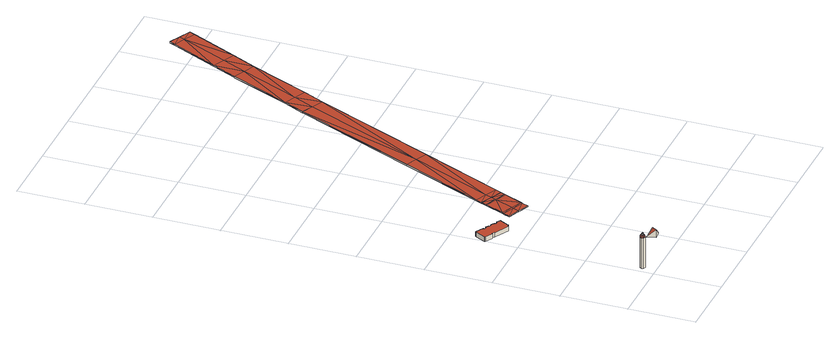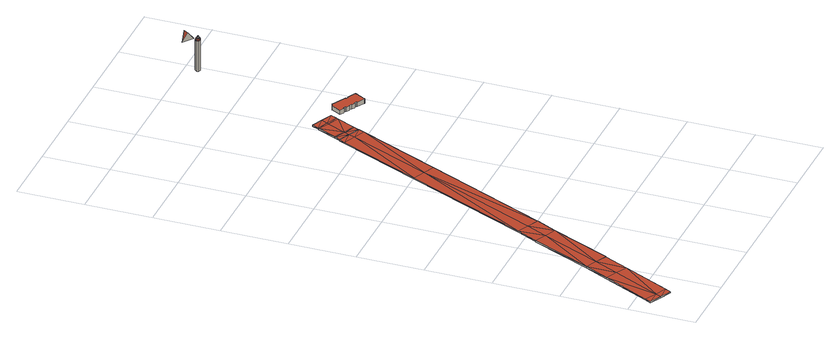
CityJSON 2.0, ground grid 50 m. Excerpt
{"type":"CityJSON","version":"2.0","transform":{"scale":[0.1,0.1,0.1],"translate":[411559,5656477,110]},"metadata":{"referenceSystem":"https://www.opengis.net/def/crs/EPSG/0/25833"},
"CityObjects":{
"building1":{"type":"Building","attributes":{"name":"Residenzschloss Dresdensmannsturm","Gemeindeschluessel":14612000,"Dachneigung":32.21,"Dachorientierung":7.76,"MittlereTraufHoehe":126.92,"QualitaetDacherkennung":100,"ObjektHoehe":32.31,"BodenHoehe":112.13,"Geometrietyp2DReferenz":"3000","AbsoluteHoehe":144.44,"Dachflaeche":2855.37,"measuredHeight":32.31,"function":"31001_3031","roofType":"5000","storeysAboveGround":11},"children":["building1-1","building1-2","building1-3"]},
"building1-1":{"type":"BuildingPart","attributes":{"Dachneigung":42.74,"Dachorientierung":0,"MittlereTraufHoehe":138.9,"QualitaetDacherkennung":100,"BodenHoehe":138.15,"ObjektTeilHoehe":1.47,"Geometrietyp2DReferenz":"3000","AbsoluteHoehe":139.62,"Dachflaeche":2.16,"measuredHeight":1.47,"roofType":"3500","storeysAboveGround":1},"parents":["building1"],"geometry":[{"type":"MultiSurface","lod":"2","boundaries":[[[0,1,2,3]],[[1,4,5,2]],[[4,6,7,5]],[[6,8,9,7]],[[8,10,11,9]],[[10,12,13,11]],[[12,14,15,13]],[[14,0,3,15]],[[1,0,16]],[[4,1,16]],[[6,4,16]],[[8,6,16]],[[10,8,16]],[[12,10,16]],[[14,12,16]],[[0,14,16]],[[3,2,5,7,9,11,13,15]]],"semantics":{"surfaces":[{"type":"WallSurface"},{"type":"RoofSurface"},{"type":"GroundSurface"}],"values":[0,0,0,0,0,0,0,0,1,1,1,1,1,1,1,1,2]}}]},
"building1-2":{"type":"BuildingPart","attributes":{"Dachneigung":7.01,"Dachorientierung":0,"MittlereTraufHoehe":136.14,"QualitaetDacherkennung":100,"BodenHoehe":112.01,"ObjektTeilHoehe":26.29,"Geometrietyp2DReferenz":"3000","AbsoluteHoehe":138.3,"Dachflaeche":25.36,"measuredHeight":26.29,"roofType":"3700","storeysAboveGround":9},"parents":["building1"],"geometry":[{"type":"MultiSurface","lod":"2","boundaries":[[[17,18,19,20]],[[18,21,22,19]],[[21,23,24,22]],[[23,25,26,24]],[[25,27,28,26]],[[27,29,30,28]],[[29,31,32,30]],[[31,17,20,32]],[[33,15,34]],[[33,34,35]],[[33,35,36]],[[33,36,37]],[[33,37,38]],[[33,38,39]],[[33,39,40]],[[33,40,15]],[[15,41,42,34]],[[34,42,43,35]],[[35,43,44,36]],[[36,44,45,37]],[[37,45,46,38]],[[38,46,47,39]],[[39,47,48,40]],[[40,48,41,15]],[[41,49,50,42]],[[42,50,51,43]],[[43,51,52,44]],[[44,52,53,45]],[[45,53,54,46]],[[46,54,55,47]],[[47,55,56,48]],[[48,56,49,41]],[[49,31,29,50]],[[50,29,27,51]],[[51,27,25,52]],[[52,25,23,53]],[[53,23,21,54]],[[54,21,18,55]],[[55,18,17,56]],[[56,17,31,49]],[[20,19,22,24,26,28,30,32]]],"semantics":{"surfaces":[{"type":"WallSurface"},{"type":"RoofSurface"},{"type":"GroundSurface"}],"values":[0,0,0,0,0,0,0,0,1,1,1,1,1,1,1,1,1,1,1,1,1,1,1,1,1,1,1,1,1,1,1,1,1,1,1,1,1,1,1,1,2]}}]},
"building1-3":{"type":"BuildingPart","attributes":{"Dachneigung":39.29,"Dachorientierung":0,"MittlereTraufHoehe":138.77,"QualitaetDacherkennung":100,"BodenHoehe":136.71,"ObjektTeilHoehe":6.15,"Geometrietyp2DReferenz":"3000","AbsoluteHoehe":142.86,"Dachflaeche":34.11,"measuredHeight":6.15,"roofType":"9999","storeysAboveGround":2},"parents":["building1"],"geometry":[{"type":"MultiSurface","lod":"2","boundaries":[[[57,58,59]],[[57,60,58]],[[59,60,61]],[[57,59,61]],[[60,57,61]],[[59,58,60]]],"semantics":{"surfaces":[{"type":"WallSurface"},{"type":"RoofSurface"},{"type":"GroundSurface"}],"values":[0,0,0,1,1,2]}}]},
"building2":{"type":"Building","attributes":{"Dachtyp_tdc":"tdcPolyFlatRoof","Gemeindeschluessel":14612000,"Dachneigung":0,"QualitaetDacherkennung":61,"Geometrietyp2DReferenz":"3000","measuredHeight":3.55,"function":"31001_9998","roofType":"1000"},"geometry":[{"type":"Solid","lod":"2","boundaries":[[[[62,63,64,65]],[[63,66,67,64]],[[66,68,69,67]],[[68,70,71,69]],[[70,72,73,71]],[[72,74,75,73]],[[74,76,77,75]],[[76,78,79,77]],[[78,80,81,79]],[[80,82,83,81]],[[82,84,85,83]],[[84,86,87,85]],[[86,88,89,87]],[[88,90,91,89]],[[90,92,93,91]],[[92,94,95,93]],[[94,96,97,95]],[[96,98,99,97]],[[98,100,101,99]],[[100,102,103,101]],[[102,104,105,103]],[[104,106,107,105]],[[106,108,109,107]],[[108,110,111,109]],[[110,112,113,111]],[[112,114,115,113]],[[114,116,117,115]],[[116,118,119,117]],[[118,120,121,119]],[[120,122,123,121]],[[122,124,125,123]],[[124,126,127,125]],[[126,128,129,127]],[[128,130,131,129]],[[130,132,133,131]],[[132,134,135,133]],[[134,136,137,135]],[[136,138,139,137]],[[138,140,141,139]],[[140,142,143,141]],[[142,144,145,143]],[[144,146,147,145]],[[146,148,149,147]],[[148,150,151,149]],[[150,152,153,151]],[[152,154,155,153]],[[154,156,157,155]],[[156,158,159,157]],[[158,160,161,159]],[[160,162,163,161]],[[162,164,165,163]],[[164,166,167,165]],[[166,168,169,167]],[[168,170,171,169]],[[170,172,173,171]],[[172,174,175,173]],[[174,62,65,175]],[[174,172,170,168,166,164,162,160,158,156,154,152,150,148,146,144,142,140,138,136,134,132,130,128,126,124,122,120,118,116,114,112,110,108,106,104,102,100,98,96,94,92,90,88,86,84,82,80,78,76,74,72,70,68,66,63,62]],[[65,64,67,69,71,73,75,77,79,81,83,85,87,89,91,93,95,97,99,101,103,105,107,109,111,113,115,117,119,121,123,125,127,129,131,133,135,137,139,141,143,145,147,149,151,153,155,157,159,161,163,165,167,169,171,173,175]]]],"semantics":{"surfaces":[{"type":"WallSurface"},{"type":"RoofSurface"},{"type":"GroundSurface"}],"values":[[0,0,0,0,0,0,0,0,0,0,0,0,0,0,0,0,0,0,0,0,0,0,0,0,0,0,0,0,0,0,0,0,0,0,0,0,0,0,0,0,0,0,0,0,0,0,0,0,0,0,0,0,0,0,0,0,0,1,2]]}}]},
"building3":{"type":"Building","attributes":{"name":"Augustusbrücke","BodenHoehe":113,"gemHoehe":0,"BauwerkHoehe":1,"Breite":18.5,"Erfassungsdatum_Objekt":"2021-12-02","Gemeindeschluessel":"14612000","Geometrietyp2DReferenz":"3000","measuredHeight":1,"function":"53001_1800"},"geometry":[{"type":"MultiSurface","lod":"2","boundaries":[[[176,177,178]],[[176,178,179]],[[179,178,180]],[[179,180,181]],[[181,180,182]],[[182,180,183]],[[182,183,184]],[[184,183,185]],[[184,185,186]],[[186,185,187]],[[187,185,188]],[[177,189,190]],[[177,190,178]],[[178,190,191]],[[178,191,180]],[[180,191,183]],[[183,191,192]],[[183,192,193]],[[183,193,185]],[[185,193,188]],[[188,193,194]],[[182,184,195]],[[182,195,196]],[[184,186,197]],[[184,197,195]],[[186,187,198]],[[186,198,197]],[[187,188,199]],[[187,199,198]],[[188,194,200]],[[188,200,199]],[[194,193,201]],[[194,201,200]],[[193,192,202]],[[193,202,201]],[[192,191,203]],[[192,203,202]],[[191,190,204]],[[191,204,203]],[[190,189,205]],[[190,205,204]],[[189,177,206]],[[189,206,205]],[[177,176,207]],[[177,207,206]],[[176,179,208]],[[176,208,207]],[[179,181,209]],[[179,209,208]],[[181,182,196]],[[181,196,209]],[[210,206,207]],[[208,210,207]],[[211,210,208]],[[209,211,208]],[[196,211,209]],[[212,211,196]],[[195,212,196]],[[213,212,195]],[[197,213,195]],[[198,213,197]],[[199,213,198]],[[204,205,206]],[[210,204,206]],[[203,204,210]],[[211,203,210]],[[212,203,211]],[[202,203,212]],[[201,202,212]],[[213,201,212]],[[199,201,213]],[[200,201,199]]],"semantics":{"surfaces":[{"type":"RoofSurface"},{"type":"WallSurface"},{"type":"GroundSurface"}],"values":[0,0,0,0,0,0,0,0,0,0,0,0,0,0,0,0,0,0,0,0,0,1,1,1,1,1,1,1,1,1,1,1,1,1,1,1,1,1,1,1,1,1,1,1,1,1,1,1,1,1,1,2,2,2,2,2,2,2,2,2,2,2,2,2,2,2,2,2,2,2,2,2]}}]},
"building4":{"type":"Building","attributes":{"name":"Augustusbrücke","Erfassungsdatum_Objekt":"2021-12-02","BodenHoehe":112.4,"gemHoehe":0,"BauwerkHoehe":1,"Breite":19,"Gemeindeschluessel":"14612000","Geometrietyp2DReferenz":"3000","measuredHeight":1,"function":"53001_1800"},"geometry":[{"type":"MultiSurface","lod":"2","boundaries":[[[214,188,215]],[[214,215,216]],[[216,215,217]],[[216,217,218]],[[218,217,219]],[[219,217,220]],[[220,217,221]],[[220,221,222]],[[222,221,223]],[[223,221,224]],[[224,221,225]],[[224,225,226]],[[224,226,227]],[[227,226,228]],[[228,226,229]],[[229,226,230]],[[230,226,231]],[[230,231,232]],[[230,232,233]],[[233,232,234]],[[233,234,235]],[[188,236,237]],[[188,237,215]],[[215,237,238]],[[215,238,217]],[[217,238,239]],[[217,239,221]],[[221,239,225]],[[225,239,240]],[[225,240,241]],[[225,241,242]],[[225,242,243]],[[225,243,226]],[[226,243,231]],[[231,243,244]],[[231,244,232]],[[232,244,245]],[[232,245,246]],[[232,246,234]],[[243,242,247]],[[243,247,248]],[[242,241,249]],[[242,249,247]],[[241,240,250]],[[240,239,251]],[[240,251,250]],[[239,238,252]],[[239,252,251]],[[238,237,253]],[[238,253,252]],[[237,236,254]],[[237,254,253]],[[236,188,199]],[[236,199,254]],[[241,250,249]],[[188,214,255]],[[188,255,199]],[[214,216,256]],[[214,256,255]],[[216,218,257]],[[216,257,256]],[[218,219,258]],[[218,258,257]],[[219,220,259]],[[219,259,258]],[[220,222,260]],[[220,260,259]],[[222,223,261]],[[222,261,260]],[[223,224,262]],[[223,262,261]],[[224,227,263]],[[224,263,262]],[[227,228,264]],[[227,264,263]],[[228,229,265]],[[228,265,264]],[[229,230,266]],[[229,266,265]],[[230,233,267]],[[230,267,266]],[[233,235,268]],[[233,268,267]],[[235,234,269]],[[235,269,268]],[[234,246,270]],[[234,270,269]],[[246,245,271]],[[246,271,270]],[[245,244,272]],[[245,272,271]],[[244,243,248]],[[244,248,272]],[[264,273,263]],[[265,273,264]],[[266,273,265]],[[274,273,266]],[[275,274,266]],[[267,275,266]],[[269,275,267]],[[268,269,267]],[[253,254,199]],[[276,253,199]],[[252,253,276]],[[277,252,276]],[[251,252,277]],[[278,251,277]],[[279,251,278]],[[250,251,279]],[[249,250,279]],[[247,249,279]],[[248,247,279]],[[273,248,279]],[[274,248,273]],[[272,248,274]],[[275,272,274]],[[271,272,275]],[[270,271,275]],[[269,270,275]],[[276,199,255]],[[256,276,255]],[[277,276,256]],[[257,277,256]],[[258,277,257]],[[259,277,258]],[[278,277,259]],[[260,278,259]],[[261,278,260]],[[262,278,261]],[[279,278,262]],[[273,279,262]],[[263,273,262]]],"semantics":{"surfaces":[{"type":"RoofSurface"},{"type":"WallSurface"},{"type":"GroundSurface"}],"values":[0,0,0,0,0,0,0,0,0,0,0,0,0,0,0,0,0,0,0,0,0,0,0,0,0,0,0,0,0,0,0,0,0,0,0,0,0,0,0,1,1,1,1,1,1,1,1,1,1,1,1,1,1,1,1,1,1,1,1,1,1,1,1,1,1,1,1,1,1,1,1,1,1,1,1,1,1,1,1,1,1,1,1,1,1,1,1,1,1,1,1,1,1,2,2,2,2,2,2,2,2,2,2,2,2,2,2,2,2,2,2,2,2,2,2,2,2,2,2,2,2,2,2,2,2,2,2,2,2,2,2,2]}}]}
},
"vertices":[
[58,96,289],[52,94,289],[52,94,281],[58,96,281],[47,96,289],[47,96,281],[45,101,289],[45,101,281],[47,106,289],[47,106,281],[52,108,289],[52,108,281],[58,106,289],[58,106,281],[60,101,289],[60,101,281],[52,101,296],
[67,87,261],[52,81,261],[52,81,20],[67,87,20],[38,87,261],[38,87,20],[32,101,261],[32,101,20],[38,115,261],[38,115,20],[52,121,261],[52,121,20],[67,115,261],[67,115,20],[73,101,261],[73,101,20],[52,101,283],[58,107,281],[52,109,281],[47,107,281],[44,101,281],[47,95,281],[52,93,281],[58,95,281],[67,101,277],[63,111,277],[52,116,277],[42,111,277],[38,101,277],[42,90,277],[52,86,277],[63,90,277],[71,101,270],[66,114,270],[52,120,270],[39,114,270],[34,101,270],[39,87,270],[52,82,270],[66,87,270],
[70,6,329],[70,6,267],[133,15,267],[51,71,267],[91,43,329],
[6,1242,45],[8,1247,45],[8,1247,10],[6,1242,10],[5,1249,45],[5,1249,10],[44,1322,45],[44,1322,10],[46,1327,45],[46,1327,10],[49,1325,45],[49,1325,10],[51,1329,45],[51,1329,10],[54,1328,45],[54,1328,10],[54,1329,45],[54,1329,10],[110,1299,45],[110,1299,10],[107,1294,45],[107,1294,10],[111,1291,45],[111,1291,10],[109,1288,45],[109,1288,10],[124,1280,45],[124,1280,10],[126,1283,45],[126,1283,10],[130,1281,45],[130,1281,10],[133,1287,45],[133,1287,10],[155,1275,45],[155,1275,10],[152,1270,45],[152,1270,10],[175,1258,45],[175,1258,10],[178,1263,45],[178,1263,10],[199,1251,45],[199,1251,10],[197,1246,45],[197,1246,10],[201,1244,45],[201,1244,10],[200,1241,45],[200,1241,10],[213,1234,45],[213,1234,10],[215,1237,45],[215,1237,10],[219,1234,45],[219,1234,10],[222,1240,45],[222,1240,10],[252,1223,45],[252,1223,10],[214,1152,45],[214,1152,10],[214,1151,45],[214,1151,10],[213,1150,45],[213,1150,10],[212,1149,45],[212,1149,10],[211,1148,45],[211,1148,10],[210,1148,45],[210,1148,10],[210,1147,45],[210,1147,10],[209,1147,45],[209,1147,10],[208,1146,45],[208,1146,10],[207,1146,45],[207,1146,10],[206,1145,45],[206,1145,10],[205,1145,45],[205,1145,10],[204,1145,45],[204,1145,10],[203,1145,45],[203,1145,10],[202,1145,45],[202,1145,10],[201,1145,45],[201,1145,10],[200,1145,45],[200,1145,10],[200,1146,45],[200,1146,10],[199,1146,45],[199,1146,10],[198,1146,45],[198,1146,10],[197,1147,45],[197,1147,10],[195,1143,45],[195,1143,10],[195,1142,45],[195,1142,10],[84,1201,45],[84,1201,10],[87,1205,45],[87,1205,10],[68,1215,45],[68,1215,10],[65,1210,45],[65,1210,10],
[335,1188,44],[420,1151,44],[440,1197,43],[355,1234,43],[446,1211,43],[361,1248,43],[361,1249,43],[507,1348,41],[423,1385,41],[511,1356,41],[426,1394,41],[443,1431,40],[528,1393,40],[505,1115,44],[525,1161,43],[531,1174,43],[591,1310,41],[595,1318,41],[612,1355,40],[423,1385,31],[361,1249,33],[426,1394,31],[443,1431,30],[528,1393,30],[612,1355,30],[595,1318,31],[591,1310,31],[531,1174,33],[525,1161,33],[505,1115,34],[420,1151,34],[335,1188,34],[355,1234,33],[361,1248,33],[440,1197,33],[446,1211,33],[507,1348,31],[511,1356,31],
[441,1432,40],[548,1439,40],[461,1478,40],[824,2055,39],[737,2093,39],[737,2094,39],[1151,3014,37],[1237,2975,37],[1151,3015,37],[1152,3017,37],[1229,3173,36],[1315,3133,36],[1517,3584,35],[1430,3623,35],[1431,3624,35],[1432,3625,35],[1521,3809,35],[1606,3768,35],[1777,4120,34],[1691,4161,34],[1798,4165,34],[1713,4206,34],[614,1354,40],[635,1400,40],[911,2016,39],[1323,2934,37],[1400,3091,36],[1401,3092,36],[1401,3094,36],[1603,3544,35],[1692,3726,35],[1862,4078,34],[1884,4123,34],[1401,3094,26],[1603,3544,25],[1401,3092,26],[1400,3091,26],[1323,2934,27],[911,2016,29],[635,1400,30],[614,1354,30],[441,1432,30],[461,1478,30],[737,2093,29],[737,2094,29],[1151,3014,27],[1151,3015,27],[1152,3017,27],[1229,3173,26],[1430,3623,25],[1431,3624,25],[1432,3625,25],[1521,3809,25],[1691,4161,24],[1713,4206,24],[1798,4165,24],[1884,4123,24],[1862,4078,24],[1692,3726,25],[1517,3584,25],[1606,3768,25],[1777,4120,24],[548,1439,30],[824,2055,29],[1237,2975,27],[1315,3133,26]
]}
